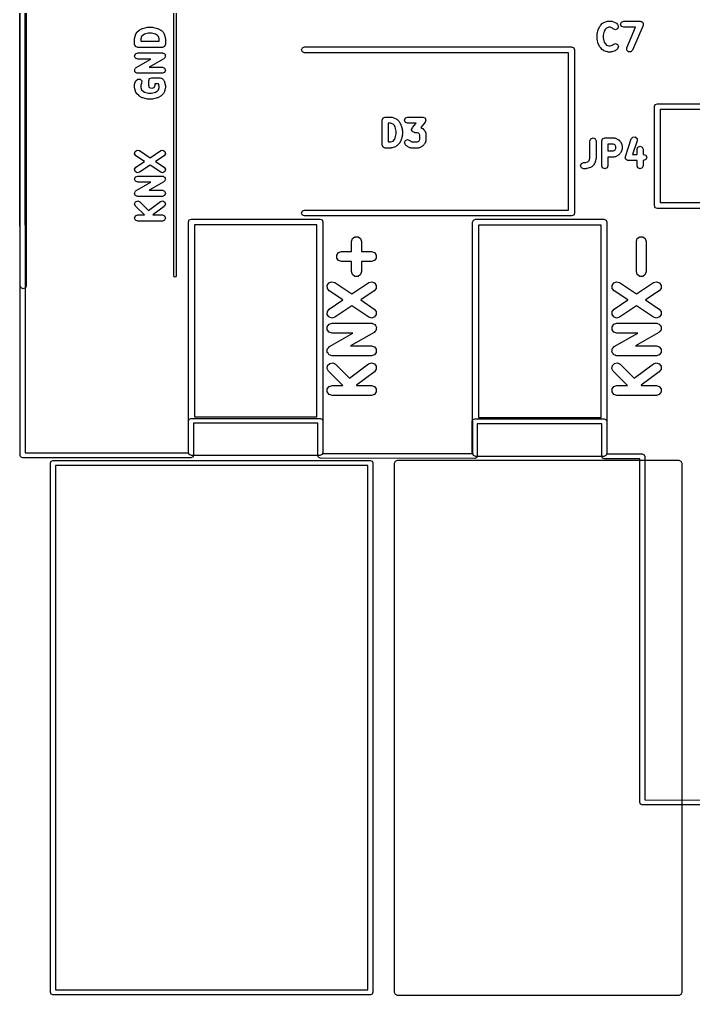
# Model space of a CAD drawing. Extents: x 111.8 to 135.3, y -132.5 to -98.3.
# Drawn here: x 111.79 to 125.42, y -132.54 to -112.81 of the extents above; entities that cross this region are included whole.
import ezdxf

# ---------------------------------------------------------------- set-up
doc = ezdxf.new("R2010")
doc.units = 0
doc.layers.add('BLACK', color=7, linetype='CONTINUOUS')

msp = doc.modelspace()

# ---------------------------------------------------------------- linework, layer by layer
at = {"layer": 'BLACK', "linetype": 'CONTINUOUS'}
for p, q in [((111.81, -118.19), (111.81, -98.41)), ((111.93, -98.41), (111.93, -118.19)), ((114.915, -117.99), (114.915, -99.14)), ((114.965, -99.14), (114.965, -117.99)), ((111.81, -121.62), (111.794, -99.494)), ((111.894, -99.544), (111.91, -121.57)), ((123.694, -112.845), (123.704, -112.841)), ((123.704, -112.841), (123.751, -112.841)), ((123.751, -112.841), (123.761, -112.845)), ((123.969, -112.859), (124.013, -112.841)), ((124.013, -112.841), (124.347, -112.841)), ((124.347, -112.841), (124.358, -112.846)), ((114.163, -113.074), (114.211, -113.027)), ((114.211, -113.027), (114.22, -113.023)), ((114.22, -113.023), (114.227, -113.015)), ((114.227, -113.015), (114.275, -112.991)), ((114.275, -112.991), (114.282, -112.991)), ((114.282, -112.991), (114.288, -112.987)), ((114.288, -112.987), (114.383, -112.963)), ((114.383, -112.963), (114.391, -112.964)), ((114.391, -112.964), (114.398, -112.961)), ((114.398, -112.961), (114.469, -112.961)), ((114.469, -112.961), (114.477, -112.964)), ((114.477, -112.964), (114.485, -112.963)), ((114.485, -112.963), (114.58, -112.987)), ((114.58, -112.987), (114.586, -112.991)), ((114.586, -112.991), (114.593, -112.991)), ((114.593, -112.991), (114.64, -113.015)), ((114.64, -113.015), (114.647, -113.023)), ((114.647, -113.023), (114.656, -113.027)), ((114.656, -113.027), (114.704, -113.074)), ((123.477, -113.103), (123.5, -113.008)), ((123.5, -113.008), (123.505, -113.002)), ((123.505, -112.995), (123.529, -112.947)), ((123.505, -113.002), (123.505, -112.995)), ((123.529, -112.947), (123.537, -112.94)), ((123.537, -112.94), (123.541, -112.931)), ((123.541, -112.931), (123.588, -112.883)), ((123.588, -112.883), (123.602, -112.878)), ((123.602, -112.878), (123.613, -112.868)), ((123.613, -112.868), (123.684, -112.844)), ((123.636, -113.012), (123.62, -113.045)), ((123.666, -112.982), (123.636, -113.012)), ((123.714, -112.966), (123.666, -112.982)), ((123.684, -112.844), (123.694, -112.845)), ((123.741, -112.966), (123.714, -112.966)), ((123.789, -112.982), (123.741, -112.966)), ((123.761, -112.845), (123.771, -112.844)), ((123.771, -112.844), (123.843, -112.868)), ((123.802, -112.996), (123.789, -112.982)), ((123.847, -113.014), (123.802, -112.996)), ((123.843, -112.868), (123.854, -112.878)), ((123.891, -112.996), (123.847, -113.014)), ((123.854, -112.878), (123.867, -112.883)), ((123.867, -112.883), (123.891, -112.907)), ((123.891, -112.907), (123.909, -112.951)), ((123.909, -112.951), (123.891, -112.996)), ((123.951, -112.904), (123.969, -112.859)), ((123.969, -112.948), (123.951, -112.904)), ((124.013, -112.966), (123.969, -112.948)), ((124.252, -112.966), (124.013, -112.966)), ((124.075, -113.379), (124.252, -112.966)), ((124.404, -112.928), (124.19, -113.428)), ((124.358, -112.846), (124.371, -112.846)), ((124.371, -112.846), (124.38, -112.855)), ((124.38, -112.855), (124.391, -112.859)), ((124.391, -112.859), (124.396, -112.871)), ((124.396, -112.871), (124.405, -112.88)), ((124.409, -112.904), (124.404, -112.916)), ((124.404, -112.916), (124.404, -112.928)), ((124.405, -112.88), (124.405, -112.893)), ((124.405, -112.893), (124.409, -112.904)), ((114.121, -113.19), (114.125, -113.18)), ((114.121, -113.309), (114.121, -113.19)), ((114.124, -113.17), (114.148, -113.099)), ((114.125, -113.18), (114.124, -113.17)), ((114.148, -113.099), (114.158, -113.088)), ((114.158, -113.088), (114.163, -113.074)), ((114.262, -113.152), (114.246, -113.2)), ((114.246, -113.2), (114.246, -113.247)), ((114.292, -113.122), (114.262, -113.152)), ((114.325, -113.106), (114.292, -113.122)), ((114.406, -113.086), (114.325, -113.106)), ((114.462, -113.086), (114.406, -113.086)), ((114.543, -113.106), (114.462, -113.086)), ((114.575, -113.122), (114.543, -113.106)), ((114.605, -113.152), (114.575, -113.122)), ((114.621, -113.2), (114.605, -113.152)), ((114.621, -113.247), (114.621, -113.2)), ((114.704, -113.074), (114.71, -113.088)), ((114.71, -113.088), (114.719, -113.099)), ((114.719, -113.099), (114.743, -113.17)), ((114.743, -113.17), (114.742, -113.18)), ((114.742, -113.18), (114.746, -113.19)), ((114.746, -113.19), (114.746, -113.309)), ((123.475, -113.118), (123.478, -113.111)), ((123.475, -113.189), (123.475, -113.118)), ((123.478, -113.197), (123.475, -113.189)), ((123.478, -113.111), (123.477, -113.103)), ((123.477, -113.205), (123.478, -113.197)), ((123.5, -113.3), (123.477, -113.205)), ((123.62, -113.045), (123.6, -113.126)), ((123.6, -113.126), (123.6, -113.182)), ((123.6, -113.182), (123.62, -113.263)), ((114.139, -113.353), (114.121, -113.309)), ((114.184, -113.372), (114.139, -113.353)), ((114.684, -113.372), (114.184, -113.372)), ((114.246, -113.247), (114.621, -113.247)), ((114.728, -113.353), (114.684, -113.372)), ((114.746, -113.309), (114.728, -113.353)), ((117.5, -113.42), (117.518, -113.378)), ((117.518, -113.462), (117.5, -113.42)), ((117.518, -113.378), (117.56, -113.36)), ((117.56, -113.36), (122.96, -113.36)), ((122.96, -113.36), (123.002, -113.378)), ((123.002, -113.378), (123.02, -113.42)), ((123.02, -113.42), (123.02, -116.72)), ((123.505, -113.306), (123.5, -113.3)), ((123.505, -113.313), (123.505, -113.306)), ((123.529, -113.36), (123.505, -113.313)), ((123.537, -113.367), (123.529, -113.36)), ((123.541, -113.376), (123.537, -113.367)), ((123.588, -113.424), (123.541, -113.376)), ((123.602, -113.43), (123.588, -113.424)), ((123.613, -113.439), (123.602, -113.43)), ((123.62, -113.263), (123.636, -113.295)), ((123.636, -113.295), (123.666, -113.325)), ((123.666, -113.325), (123.714, -113.341)), ((123.714, -113.341), (123.741, -113.341)), ((123.741, -113.341), (123.789, -113.325)), ((123.789, -113.325), (123.802, -113.312)), ((123.802, -113.312), (123.847, -113.294)), ((123.854, -113.43), (123.843, -113.439)), ((123.847, -113.294), (123.891, -113.312)), ((123.867, -113.424), (123.854, -113.43)), ((123.891, -113.4), (123.867, -113.424)), ((123.891, -113.312), (123.909, -113.356)), ((123.909, -113.356), (123.891, -113.4)), ((124.074, -113.427), (124.075, -113.379)), ((124.108, -113.461), (124.074, -113.427)), ((124.19, -113.428), (124.156, -113.462)), ((114.121, -113.547), (114.139, -113.503)), ((114.139, -113.591), (114.121, -113.547)), ((114.139, -113.503), (114.184, -113.485)), ((114.184, -113.61), (114.139, -113.591)), ((114.153, -113.779), (114.448, -113.61)), ((114.184, -113.485), (114.684, -113.485)), ((114.448, -113.61), (114.184, -113.61)), ((114.715, -113.601), (114.419, -113.77)), ((114.684, -113.485), (114.692, -113.488)), ((114.692, -113.488), (114.7, -113.487)), ((114.7, -113.487), (114.713, -113.497)), ((114.713, -113.497), (114.728, -113.503)), ((114.72, -113.595), (114.715, -113.601)), ((114.728, -113.591), (114.72, -113.595)), ((114.728, -113.503), (114.731, -113.511)), ((114.734, -113.576), (114.728, -113.591)), ((114.731, -113.511), (114.738, -113.516)), ((114.744, -113.564), (114.734, -113.576)), ((114.738, -113.516), (114.74, -113.532)), ((114.74, -113.532), (114.746, -113.547)), ((114.746, -113.547), (114.743, -113.555)), ((114.743, -113.555), (114.744, -113.564)), ((117.56, -113.48), (117.518, -113.462)), ((122.9, -113.48), (117.56, -113.48)), ((122.9, -116.66), (122.9, -113.48)), ((123.684, -113.463), (123.613, -113.439)), ((123.694, -113.462), (123.684, -113.463)), ((123.704, -113.466), (123.694, -113.462)), ((123.751, -113.466), (123.704, -113.466)), ((123.761, -113.462), (123.751, -113.466)), ((123.771, -113.463), (123.761, -113.462)), ((123.843, -113.439), (123.771, -113.463)), ((124.156, -113.462), (124.108, -113.461)), ((114.121, -113.833), (114.124, -113.825)), ((114.123, -113.816), (114.133, -113.804)), ((114.124, -113.825), (114.123, -113.816)), ((114.133, -113.804), (114.139, -113.789)), ((114.139, -113.789), (114.147, -113.785)), ((114.147, -113.785), (114.153, -113.779)), ((114.419, -113.77), (114.684, -113.77)), ((114.684, -113.77), (114.728, -113.789)), ((114.728, -113.789), (114.746, -113.833)), ((114.127, -113.848), (114.121, -113.833)), ((114.129, -113.864), (114.127, -113.848)), ((114.136, -113.869), (114.129, -113.864)), ((114.139, -113.877), (114.136, -113.869)), ((114.154, -113.883), (114.139, -113.877)), ((114.152, -114.043), (114.188, -114.012)), ((114.167, -113.893), (114.154, -113.883)), ((114.176, -113.892), (114.167, -113.893)), ((114.184, -113.895), (114.176, -113.892)), ((114.684, -113.895), (114.184, -113.895)), ((114.188, -114.012), (114.235, -114.015)), ((114.235, -114.015), (114.267, -114.051)), ((114.407, -114.047), (114.425, -114.003)), ((114.425, -114.003), (114.469, -113.985)), ((114.469, -113.985), (114.636, -113.985)), ((114.636, -113.985), (114.68, -114.003)), ((114.68, -114.003), (114.704, -114.027)), ((114.728, -113.877), (114.684, -113.895)), ((114.746, -113.833), (114.728, -113.877)), ((114.121, -114.119), (114.127, -114.105)), ((114.121, -114.19), (114.121, -114.119)), ((114.125, -114.2), (114.121, -114.19)), ((114.124, -114.21), (114.125, -114.2)), ((114.148, -114.281), (114.124, -114.21)), ((114.127, -114.105), (114.128, -114.091)), ((114.128, -114.091), (114.152, -114.043)), ((114.263, -114.099), (114.246, -114.133)), ((114.246, -114.133), (114.246, -114.18)), ((114.246, -114.18), (114.262, -114.228)), ((114.267, -114.051), (114.263, -114.099)), ((114.407, -114.142), (114.407, -114.047)), ((114.425, -114.187), (114.407, -114.142)), ((114.469, -114.205), (114.425, -114.187)), ((114.514, -114.187), (114.469, -114.205)), ((114.532, -114.142), (114.514, -114.187)), ((114.607, -114.11), (114.532, -114.11)), ((114.532, -114.11), (114.532, -114.142)), ((114.605, -114.228), (114.621, -114.18)), ((114.621, -114.153), (114.607, -114.11)), ((114.621, -114.18), (114.621, -114.153)), ((114.704, -114.027), (114.71, -114.04)), ((114.71, -114.04), (114.719, -114.051)), ((114.719, -114.051), (114.743, -114.123)), ((114.743, -114.21), (114.719, -114.281)), ((114.743, -114.123), (114.742, -114.133)), ((114.742, -114.133), (114.746, -114.142)), ((114.746, -114.19), (114.742, -114.2)), ((114.742, -114.2), (114.743, -114.21)), ((114.746, -114.142), (114.746, -114.19)), ((114.158, -114.292), (114.148, -114.281)), ((114.163, -114.306), (114.158, -114.292)), ((114.211, -114.353), (114.163, -114.306)), ((114.22, -114.357), (114.211, -114.353)), ((114.227, -114.365), (114.22, -114.357)), ((114.275, -114.389), (114.227, -114.365)), ((114.262, -114.228), (114.292, -114.258)), ((114.282, -114.389), (114.275, -114.389)), ((114.288, -114.393), (114.282, -114.389)), ((114.383, -114.417), (114.288, -114.393)), ((114.292, -114.258), (114.325, -114.274)), ((114.325, -114.274), (114.406, -114.294)), ((114.391, -114.416), (114.383, -114.417)), ((114.398, -114.419), (114.391, -114.416)), ((114.469, -114.419), (114.398, -114.419)), ((114.406, -114.294), (114.462, -114.294)), ((114.462, -114.294), (114.543, -114.274)), ((114.477, -114.416), (114.469, -114.419)), ((114.485, -114.417), (114.477, -114.416)), ((114.58, -114.393), (114.485, -114.417)), ((114.543, -114.274), (114.575, -114.258)), ((114.575, -114.258), (114.605, -114.228)), ((114.586, -114.389), (114.58, -114.393)), ((114.593, -114.389), (114.586, -114.389)), ((114.64, -114.365), (114.593, -114.389)), ((114.647, -114.357), (114.64, -114.365)), ((114.656, -114.353), (114.647, -114.357)), ((114.704, -114.306), (114.656, -114.353)), ((114.71, -114.292), (114.704, -114.306)), ((114.719, -114.281), (114.71, -114.292)), ((124.634, -114.57), (124.652, -114.528)), ((124.634, -116.57), (124.634, -114.57)), ((124.652, -114.528), (124.694, -114.51)), ((124.694, -114.51), (127.494, -114.51)), ((119.128, -114.844), (119.147, -114.799)), ((119.147, -114.799), (119.191, -114.781)), ((119.191, -114.781), (119.31, -114.781)), ((119.31, -114.781), (119.32, -114.785)), ((119.32, -114.785), (119.33, -114.784)), ((119.33, -114.784), (119.401, -114.808)), ((119.401, -114.808), (119.412, -114.818)), ((119.581, -114.844), (119.599, -114.799)), ((119.599, -114.799), (119.643, -114.781)), ((119.643, -114.781), (119.953, -114.781)), ((119.953, -114.781), (119.973, -114.79)), ((119.973, -114.79), (119.994, -114.797)), ((119.994, -114.797), (119.995, -114.799)), ((119.995, -114.799), (119.997, -114.799)), ((119.997, -114.799), (120.005, -114.82)), ((124.754, -114.63), (124.754, -116.51)), ((127.434, -114.63), (124.754, -114.63)), ((119.128, -115.344), (119.128, -114.844)), ((119.3, -114.906), (119.253, -114.906)), ((119.253, -114.906), (119.253, -115.281)), ((119.348, -114.922), (119.3, -114.906)), ((119.378, -114.952), (119.348, -114.922)), ((119.394, -114.985), (119.378, -114.952)), ((119.414, -115.066), (119.394, -114.985)), ((119.412, -114.818), (119.426, -114.823)), ((119.426, -114.823), (119.473, -114.871)), ((119.473, -114.871), (119.477, -114.88)), ((119.477, -114.88), (119.485, -114.887)), ((119.485, -114.887), (119.509, -114.935)), ((119.509, -114.935), (119.509, -114.942)), ((119.509, -114.942), (119.513, -114.948)), ((119.513, -114.948), (119.537, -115.043)), ((119.599, -114.888), (119.581, -114.844)), ((119.643, -114.906), (119.599, -114.888)), ((119.815, -114.906), (119.643, -114.906)), ((119.732, -115.014), (119.739, -114.993)), ((119.739, -114.993), (119.815, -114.906)), ((120, -114.885), (119.908, -114.99)), ((119.908, -114.99), (119.933, -115.002)), ((119.933, -115.002), (119.94, -115.01)), ((119.94, -115.01), (119.949, -115.014)), ((120.007, -114.864), (120, -114.885)), ((120.005, -114.82), (120.015, -114.84)), ((120.015, -114.844), (120.007, -114.864)), ((120.015, -114.84), (120.015, -114.842)), ((120.015, -114.842), (120.015, -114.844)), ((119.378, -115.235), (119.394, -115.203)), ((119.394, -115.203), (119.414, -115.122)), ((119.414, -115.122), (119.414, -115.066)), ((119.537, -115.145), (119.513, -115.24)), ((119.537, -115.043), (119.536, -115.051)), ((119.536, -115.051), (119.539, -115.058)), ((119.539, -115.129), (119.536, -115.137)), ((119.536, -115.137), (119.537, -115.145)), ((119.539, -115.058), (119.539, -115.129)), ((119.724, -115.034), (119.732, -115.014)), ((119.725, -115.036), (119.724, -115.034)), ((119.724, -115.038), (119.725, -115.036)), ((119.734, -115.058), (119.724, -115.038)), ((119.742, -115.078), (119.734, -115.058)), ((119.744, -115.079), (119.742, -115.078)), ((119.745, -115.081), (119.744, -115.079)), ((119.766, -115.088), (119.745, -115.081)), ((119.786, -115.097), (119.766, -115.088)), ((119.843, -115.097), (119.786, -115.097)), ((119.868, -115.109), (119.843, -115.097)), ((119.878, -115.119), (119.868, -115.109)), ((119.89, -115.144), (119.878, -115.119)), ((119.89, -115.234), (119.89, -115.144)), ((119.949, -115.014), (119.973, -115.038)), ((119.973, -115.038), (119.977, -115.047)), ((119.977, -115.047), (119.985, -115.054)), ((119.985, -115.054), (120.009, -115.101)), ((120.009, -115.101), (120.01, -115.116)), ((120.01, -115.116), (120.015, -115.129)), ((120.015, -115.129), (120.015, -115.248)), ((123.349, -115.219), (123.393, -115.201)), ((123.393, -115.201), (123.438, -115.219)), ((123.587, -115.219), (123.631, -115.201)), ((123.631, -115.201), (123.822, -115.201)), ((123.822, -115.201), (123.835, -115.207)), ((123.835, -115.207), (123.85, -115.208)), ((123.85, -115.208), (123.897, -115.232)), ((124.167, -115.22), (124.199, -115.184)), ((124.199, -115.184), (124.246, -115.181)), ((124.246, -115.181), (124.283, -115.212)), ((119.147, -115.388), (119.128, -115.344)), ((119.191, -115.406), (119.147, -115.388)), ((119.253, -115.281), (119.3, -115.281)), ((119.3, -115.281), (119.348, -115.265)), ((119.32, -115.402), (119.31, -115.406)), ((119.33, -115.403), (119.32, -115.402)), ((119.401, -115.379), (119.33, -115.403)), ((119.348, -115.265), (119.378, -115.235)), ((119.412, -115.37), (119.401, -115.379)), ((119.426, -115.364), (119.412, -115.37)), ((119.473, -115.316), (119.426, -115.364)), ((119.477, -115.307), (119.473, -115.316)), ((119.485, -115.3), (119.477, -115.307)), ((119.509, -115.253), (119.485, -115.3)), ((119.513, -115.24), (119.509, -115.246)), ((119.509, -115.246), (119.509, -115.253)), ((119.581, -115.296), (119.599, -115.252)), ((119.599, -115.34), (119.581, -115.296)), ((119.599, -115.252), (119.643, -115.234)), ((119.623, -115.364), (119.599, -115.34)), ((119.632, -115.368), (119.623, -115.364)), ((119.639, -115.376), (119.632, -115.368)), ((119.687, -115.4), (119.639, -115.376)), ((119.643, -115.234), (119.688, -115.252)), ((119.701, -115.401), (119.687, -115.4)), ((119.688, -115.252), (119.704, -115.269)), ((119.715, -115.406), (119.701, -115.401)), ((119.704, -115.269), (119.73, -115.281)), ((119.73, -115.281), (119.843, -115.281)), ((119.843, -115.281), (119.868, -115.269)), ((119.871, -115.401), (119.858, -115.406)), ((119.868, -115.269), (119.878, -115.259)), ((119.886, -115.4), (119.871, -115.401)), ((119.878, -115.259), (119.89, -115.234)), ((119.933, -115.376), (119.886, -115.4)), ((119.94, -115.368), (119.933, -115.376)), ((119.949, -115.364), (119.94, -115.368)), ((119.973, -115.34), (119.949, -115.364)), ((119.977, -115.331), (119.973, -115.34)), ((119.985, -115.324), (119.977, -115.331)), ((120.009, -115.276), (119.985, -115.324)), ((120.01, -115.262), (120.009, -115.276)), ((120.015, -115.248), (120.01, -115.262)), ((123.331, -115.264), (123.349, -115.219)), ((123.331, -115.611), (123.331, -115.264)), ((123.438, -115.219), (123.456, -115.264)), ((123.456, -115.264), (123.456, -115.621)), ((123.569, -115.264), (123.587, -115.219)), ((123.569, -115.764), (123.569, -115.264)), ((123.807, -115.326), (123.694, -115.326)), ((123.694, -115.326), (123.694, -115.463)), ((123.833, -115.339), (123.807, -115.326)), ((123.842, -115.348), (123.833, -115.339)), ((123.855, -115.374), (123.842, -115.348)), ((123.855, -115.416), (123.855, -115.374)), ((123.897, -115.232), (123.904, -115.239)), ((123.904, -115.239), (123.914, -115.243)), ((123.914, -115.243), (123.938, -115.267)), ((123.938, -115.267), (123.941, -115.277)), ((123.941, -115.277), (123.949, -115.283)), ((123.949, -115.283), (123.973, -115.331)), ((123.973, -115.331), (123.974, -115.345)), ((123.974, -115.345), (123.98, -115.359)), ((123.98, -115.359), (123.98, -115.43)), ((124.048, -115.577), (124.167, -115.22)), ((124.286, -115.26), (124.194, -115.535)), ((124.283, -115.212), (124.286, -115.26)), ((124.283, -115.43), (124.302, -115.386)), ((124.302, -115.386), (124.346, -115.368)), ((124.346, -115.368), (124.39, -115.386)), ((124.39, -115.386), (124.408, -115.43)), ((114.122, -115.524), (114.132, -115.477)), ((114.149, -115.563), (114.122, -115.524)), ((114.132, -115.477), (114.171, -115.45)), ((114.321, -115.678), (114.149, -115.563)), ((114.171, -115.45), (114.218, -115.459)), ((114.218, -115.459), (114.434, -115.603)), ((114.434, -115.603), (114.649, -115.459)), ((114.718, -115.563), (114.546, -115.678)), ((114.649, -115.459), (114.696, -115.45)), ((114.696, -115.45), (114.736, -115.477)), ((114.745, -115.524), (114.718, -115.563)), ((114.736, -115.477), (114.745, -115.524)), ((119.31, -115.406), (119.191, -115.406)), ((119.858, -115.406), (119.715, -115.406)), ((123.694, -115.463), (123.807, -115.463)), ((123.822, -115.588), (123.694, -115.588)), ((123.694, -115.588), (123.694, -115.764)), ((123.807, -115.463), (123.833, -115.45)), ((123.835, -115.583), (123.822, -115.588)), ((123.833, -115.45), (123.842, -115.441)), ((123.85, -115.581), (123.835, -115.583)), ((123.842, -115.441), (123.855, -115.416)), ((123.897, -115.558), (123.85, -115.581)), ((123.904, -115.55), (123.897, -115.558)), ((123.914, -115.546), (123.904, -115.55)), ((123.938, -115.522), (123.914, -115.546)), ((123.941, -115.513), (123.938, -115.522)), ((123.949, -115.506), (123.941, -115.513)), ((123.973, -115.458), (123.949, -115.506)), ((123.974, -115.444), (123.973, -115.458)), ((123.98, -115.43), (123.974, -115.444)), ((124.045, -115.597), (124.049, -115.588)), ((124.051, -115.61), (124.045, -115.597)), ((124.049, -115.588), (124.048, -115.577)), ((124.194, -115.535), (124.283, -115.535)), ((124.283, -115.535), (124.283, -115.43)), ((124.408, -115.43), (124.408, -115.535)), ((124.408, -115.535), (124.417, -115.535)), ((124.417, -115.535), (124.461, -115.553)), ((124.461, -115.553), (124.48, -115.597)), ((124.48, -115.597), (124.461, -115.641)), ((114.122, -115.833), (114.149, -115.793)), ((114.149, -115.793), (114.321, -115.678)), ((114.434, -115.753), (114.218, -115.897)), ((114.649, -115.897), (114.434, -115.753)), ((114.546, -115.678), (114.718, -115.793)), ((114.718, -115.793), (114.745, -115.833)), ((123.14, -115.764), (123.159, -115.719)), ((123.159, -115.808), (123.14, -115.764)), ((123.159, -115.719), (123.203, -115.701)), ((123.203, -115.701), (123.24, -115.701)), ((123.24, -115.701), (123.288, -115.685)), ((123.342, -115.799), (123.27, -115.823)), ((123.288, -115.685), (123.315, -115.658)), ((123.315, -115.658), (123.331, -115.611)), ((123.353, -115.79), (123.342, -115.799)), ((123.366, -115.784), (123.353, -115.79)), ((123.414, -115.736), (123.366, -115.784)), ((123.419, -115.723), (123.414, -115.736)), ((123.429, -115.712), (123.419, -115.723)), ((123.453, -115.641), (123.429, -115.712)), ((123.456, -115.621), (123.452, -115.63)), ((123.452, -115.63), (123.453, -115.641)), ((123.587, -115.808), (123.569, -115.764)), ((123.694, -115.764), (123.676, -115.808)), ((124.052, -115.625), (124.051, -115.61)), ((124.059, -115.632), (124.052, -115.625)), ((124.063, -115.641), (124.059, -115.632)), ((124.077, -115.647), (124.063, -115.641)), ((124.088, -115.656), (124.077, -115.647)), ((124.098, -115.656), (124.088, -115.656)), ((124.108, -115.66), (124.098, -115.656)), ((124.283, -115.66), (124.108, -115.66)), ((124.283, -115.764), (124.283, -115.66)), ((124.302, -115.808), (124.283, -115.764)), ((124.408, -115.764), (124.39, -115.808)), ((124.417, -115.66), (124.408, -115.66)), ((124.408, -115.66), (124.408, -115.764)), ((124.461, -115.641), (124.417, -115.66)), ((114.121, -116.035), (114.139, -115.991)), ((114.132, -115.879), (114.122, -115.833)), ((114.171, -115.906), (114.132, -115.879)), ((114.139, -115.991), (114.184, -115.973)), ((114.218, -115.897), (114.171, -115.906)), ((114.184, -115.973), (114.684, -115.973)), ((114.696, -115.906), (114.649, -115.897)), ((114.684, -115.973), (114.692, -115.976)), ((114.692, -115.976), (114.7, -115.975)), ((114.736, -115.879), (114.696, -115.906)), ((114.7, -115.975), (114.713, -115.985)), ((114.713, -115.985), (114.728, -115.991)), ((114.728, -115.991), (114.731, -115.999)), ((114.745, -115.833), (114.736, -115.879)), ((123.203, -115.826), (123.159, -115.808)), ((123.25, -115.826), (123.203, -115.826)), ((123.26, -115.822), (123.25, -115.826)), ((123.27, -115.823), (123.26, -115.822)), ((123.631, -115.826), (123.587, -115.808)), ((123.676, -115.808), (123.631, -115.826)), ((124.346, -115.826), (124.302, -115.808)), ((124.39, -115.808), (124.346, -115.826)), ((114.139, -116.079), (114.121, -116.035)), ((114.184, -116.098), (114.139, -116.079)), ((114.153, -116.267), (114.448, -116.098)), ((114.448, -116.098), (114.184, -116.098)), ((114.715, -116.09), (114.419, -116.258)), ((114.72, -116.083), (114.715, -116.09)), ((114.728, -116.079), (114.72, -116.083)), ((114.734, -116.064), (114.728, -116.079)), ((114.731, -115.999), (114.738, -116.004)), ((114.744, -116.052), (114.734, -116.064)), ((114.738, -116.004), (114.74, -116.02)), ((114.74, -116.02), (114.746, -116.035)), ((114.746, -116.035), (114.743, -116.043)), ((114.743, -116.043), (114.744, -116.052)), ((114.121, -116.321), (114.124, -116.313)), ((114.127, -116.336), (114.121, -116.321)), ((114.123, -116.305), (114.133, -116.292)), ((114.124, -116.313), (114.123, -116.305)), ((114.129, -116.352), (114.127, -116.336)), ((114.136, -116.357), (114.129, -116.352)), ((114.133, -116.292), (114.139, -116.277)), ((114.139, -116.365), (114.136, -116.357)), ((114.139, -116.277), (114.147, -116.273)), ((114.154, -116.371), (114.139, -116.365)), ((114.147, -116.273), (114.153, -116.267)), ((114.167, -116.381), (114.154, -116.371)), ((114.176, -116.38), (114.167, -116.381)), ((114.184, -116.383), (114.176, -116.38)), ((114.684, -116.383), (114.184, -116.383)), ((114.419, -116.258), (114.684, -116.258)), ((114.684, -116.258), (114.728, -116.277)), ((114.728, -116.365), (114.684, -116.383)), ((114.728, -116.277), (114.746, -116.321)), ((114.746, -116.321), (114.728, -116.365)), ((114.121, -116.535), (114.139, -116.491)), ((114.139, -116.579), (114.121, -116.535)), ((114.139, -116.491), (114.184, -116.473)), ((114.319, -116.758), (114.139, -116.579)), ((114.184, -116.473), (114.228, -116.491)), ((114.228, -116.491), (114.404, -116.667)), ((114.404, -116.667), (114.646, -116.485)), ((114.721, -116.585), (114.493, -116.756)), ((114.646, -116.485), (114.693, -116.473)), ((114.693, -116.473), (114.734, -116.498)), ((114.746, -116.544), (114.721, -116.585)), ((114.734, -116.498), (114.746, -116.544)), ((124.652, -116.612), (124.634, -116.57)), ((124.754, -116.51), (127.434, -116.51)), ((114.121, -116.821), (114.139, -116.777)), ((114.139, -116.777), (114.184, -116.758)), ((114.184, -116.758), (114.319, -116.758)), ((114.493, -116.756), (114.495, -116.758)), ((114.495, -116.758), (114.684, -116.758)), ((114.684, -116.758), (114.728, -116.777)), ((114.728, -116.777), (114.746, -116.821)), ((117.5, -116.72), (117.518, -116.678)), ((117.518, -116.762), (117.5, -116.72)), ((117.518, -116.678), (117.56, -116.66)), ((117.56, -116.78), (117.518, -116.762)), ((117.56, -116.66), (122.9, -116.66)), ((122.96, -116.78), (117.56, -116.78)), ((123.002, -116.762), (122.96, -116.78)), ((123.02, -116.72), (123.002, -116.762)), ((124.694, -116.63), (124.652, -116.612)), ((127.494, -116.63), (124.694, -116.63)), ((114.139, -116.865), (114.121, -116.821)), ((114.184, -116.883), (114.139, -116.865)), ((114.469, -116.883), (114.184, -116.883)), ((114.684, -116.883), (114.469, -116.883)), ((114.728, -116.865), (114.684, -116.883)), ((114.746, -116.821), (114.728, -116.865)), ((115.21, -116.901), (115.228, -116.859)), ((115.21, -120.901), (115.21, -116.901)), ((115.228, -116.859), (115.27, -116.841)), ((115.27, -116.841), (117.87, -116.841)), ((115.33, -116.961), (115.33, -120.841)), ((117.81, -116.961), (115.33, -116.961)), ((117.81, -120.841), (117.81, -116.961)), ((117.87, -116.841), (117.912, -116.859)), ((117.912, -116.859), (117.93, -116.901)), ((117.93, -116.901), (117.93, -120.901)), ((120.955, -116.906), (120.973, -116.864)), ((120.955, -120.916), (120.955, -116.906)), ((120.973, -116.864), (121.015, -116.846)), ((121.015, -116.846), (123.615, -116.846)), ((121.075, -116.966), (121.075, -120.856)), ((123.555, -116.966), (121.075, -116.966)), ((123.555, -120.856), (123.555, -116.966)), ((123.615, -116.846), (123.657, -116.864)), ((123.657, -116.864), (123.675, -116.906)), ((123.675, -116.906), (123.675, -120.916)), ((118.509, -117.295), (118.528, -117.236)), ((118.509, -117.5), (118.509, -117.295)), ((118.528, -117.236), (118.578, -117.2)), ((118.578, -117.2), (118.64, -117.2)), ((118.64, -117.2), (118.69, -117.236)), ((118.69, -117.236), (118.709, -117.295)), ((118.709, -117.295), (118.709, -117.5)), ((124.269, -117.295), (124.288, -117.236)), ((124.269, -117.905), (124.269, -117.295)), ((124.288, -117.236), (124.338, -117.2)), ((124.338, -117.2), (124.4, -117.2)), ((124.4, -117.2), (124.45, -117.236)), ((124.45, -117.236), (124.469, -117.295)), ((124.469, -117.295), (124.469, -117.905)), ((118.209, -117.569), (118.246, -117.519)), ((118.209, -117.631), (118.209, -117.569)), ((118.246, -117.519), (118.304, -117.5)), ((118.304, -117.5), (118.509, -117.5)), ((118.709, -117.5), (118.914, -117.5)), ((118.914, -117.5), (118.973, -117.519)), ((118.973, -117.519), (119.009, -117.569)), ((119.009, -117.569), (119.009, -117.631)), ((118.246, -117.681), (118.209, -117.631)), ((118.304, -117.7), (118.246, -117.681)), ((118.509, -117.7), (118.304, -117.7)), ((118.509, -117.905), (118.509, -117.7)), ((118.914, -117.7), (118.709, -117.7)), ((118.709, -117.7), (118.709, -117.905)), ((118.973, -117.681), (118.914, -117.7)), ((119.009, -117.631), (118.973, -117.681)), ((118.528, -117.964), (118.509, -117.905)), ((118.578, -118), (118.528, -117.964)), ((118.69, -117.964), (118.64, -118)), ((118.709, -117.905), (118.69, -117.964)), ((124.288, -117.964), (124.269, -117.905)), ((124.338, -118), (124.288, -117.964)), ((124.45, -117.964), (124.4, -118)), ((124.469, -117.905), (124.45, -117.964)), ((114.922, -118.008), (114.915, -117.99)), ((114.94, -118.015), (114.922, -118.008)), ((114.958, -118.008), (114.94, -118.015)), ((114.965, -117.99), (114.958, -118.008)), ((118.018, -118.182), (118.052, -118.131)), ((118.052, -118.131), (118.11, -118.11)), ((118.11, -118.11), (118.169, -118.126)), ((118.169, -118.126), (118.514, -118.356)), ((118.514, -118.356), (118.858, -118.126)), ((118.64, -118), (118.578, -118)), ((118.858, -118.126), (118.918, -118.11)), ((118.918, -118.11), (118.976, -118.131)), ((118.976, -118.131), (119.01, -118.182)), ((123.778, -118.182), (123.812, -118.131)), ((123.812, -118.131), (123.87, -118.11)), ((123.87, -118.11), (123.929, -118.126)), ((123.929, -118.126), (124.274, -118.356)), ((124.274, -118.356), (124.618, -118.126)), ((124.4, -118), (124.338, -118)), ((124.618, -118.126), (124.678, -118.11)), ((124.678, -118.11), (124.736, -118.131)), ((124.736, -118.131), (124.77, -118.182)), ((111.828, -118.232), (111.81, -118.19)), ((111.87, -118.25), (111.828, -118.232)), ((111.912, -118.232), (111.87, -118.25)), ((111.93, -118.19), (111.912, -118.232)), ((118.02, -118.244), (118.018, -118.182)), ((118.058, -118.293), (118.02, -118.244)), ((118.334, -118.476), (118.058, -118.293)), ((118.969, -118.293), (118.694, -118.476)), ((119.008, -118.244), (118.969, -118.293)), ((119.01, -118.182), (119.008, -118.244)), ((123.78, -118.244), (123.778, -118.182)), ((123.818, -118.293), (123.78, -118.244)), ((124.094, -118.476), (123.818, -118.293)), ((124.729, -118.293), (124.454, -118.476)), ((124.768, -118.244), (124.729, -118.293)), ((124.77, -118.182), (124.768, -118.244)), ((118.058, -118.66), (118.334, -118.476)), ((118.694, -118.476), (118.969, -118.66)), ((123.818, -118.66), (124.094, -118.476)), ((124.454, -118.476), (124.729, -118.66)), ((118.018, -118.77), (118.02, -118.708)), ((118.02, -118.708), (118.058, -118.66)), ((118.514, -118.596), (118.169, -118.826)), ((118.858, -118.826), (118.514, -118.596)), ((118.969, -118.66), (119.008, -118.708)), ((119.008, -118.708), (119.01, -118.77)), ((123.778, -118.77), (123.78, -118.708)), ((123.78, -118.708), (123.818, -118.66)), ((124.274, -118.596), (123.929, -118.826)), ((124.618, -118.826), (124.274, -118.596)), ((124.729, -118.66), (124.768, -118.708)), ((124.768, -118.708), (124.77, -118.77)), ((118.052, -118.821), (118.018, -118.77)), ((118.11, -118.843), (118.052, -118.821)), ((118.055, -118.967), (118.114, -118.948)), ((118.169, -118.826), (118.11, -118.843)), ((118.114, -118.948), (118.914, -118.948)), ((118.918, -118.843), (118.858, -118.826)), ((118.914, -118.948), (118.919, -118.949)), ((118.976, -118.821), (118.918, -118.843)), ((118.919, -118.949), (118.925, -118.948)), ((118.925, -118.948), (118.948, -118.959)), ((119.01, -118.77), (118.976, -118.821)), ((123.812, -118.821), (123.778, -118.77)), ((123.87, -118.843), (123.812, -118.821)), ((123.815, -118.967), (123.874, -118.948)), ((123.929, -118.826), (123.87, -118.843)), ((123.874, -118.948), (124.674, -118.948)), ((124.678, -118.843), (124.618, -118.826)), ((124.674, -118.948), (124.679, -118.949)), ((124.736, -118.821), (124.678, -118.843)), ((124.679, -118.949), (124.685, -118.948)), ((124.685, -118.948), (124.708, -118.959)), ((124.77, -118.77), (124.736, -118.821)), ((118.019, -119.017), (118.055, -118.967)), ((118.019, -119.079), (118.019, -119.017)), ((118.055, -119.129), (118.019, -119.079)), ((118.114, -119.148), (118.055, -119.129)), ((118.064, -119.418), (118.537, -119.148)), ((118.537, -119.148), (118.114, -119.148)), ((118.964, -119.134), (118.49, -119.405)), ((118.948, -118.959), (118.973, -118.967)), ((118.967, -119.13), (118.964, -119.134)), ((118.973, -119.129), (118.967, -119.13)), ((118.973, -118.967), (118.976, -118.971)), ((118.988, -119.108), (118.973, -119.129)), ((118.976, -118.971), (118.981, -118.974)), ((118.981, -118.974), (118.994, -118.996)), ((119.005, -119.089), (118.988, -119.108)), ((118.994, -118.996), (119.009, -119.017)), ((119.006, -119.083), (119.005, -119.089)), ((119.009, -119.079), (119.006, -119.083)), ((119.009, -119.017), (119.009, -119.022)), ((119.009, -119.022), (119.012, -119.027)), ((119.012, -119.027), (119.009, -119.053)), ((119.009, -119.053), (119.009, -119.079)), ((123.779, -119.017), (123.815, -118.967)), ((123.779, -119.079), (123.779, -119.017)), ((123.815, -119.129), (123.779, -119.079)), ((123.874, -119.148), (123.815, -119.129)), ((123.824, -119.418), (124.297, -119.148)), ((124.297, -119.148), (123.874, -119.148)), ((124.724, -119.134), (124.25, -119.405)), ((124.708, -118.959), (124.733, -118.967)), ((124.727, -119.13), (124.724, -119.134)), ((124.733, -119.129), (124.727, -119.13)), ((124.733, -118.967), (124.736, -118.971)), ((124.748, -119.108), (124.733, -119.129)), ((124.736, -118.971), (124.741, -118.974)), ((124.741, -118.974), (124.754, -118.996)), ((124.765, -119.089), (124.748, -119.108)), ((124.754, -118.996), (124.769, -119.017)), ((124.766, -119.083), (124.765, -119.089)), ((124.769, -119.079), (124.766, -119.083)), ((124.769, -119.017), (124.769, -119.022)), ((124.769, -119.022), (124.772, -119.027)), ((124.772, -119.027), (124.769, -119.053)), ((124.769, -119.053), (124.769, -119.079)), ((118.016, -119.525), (118.019, -119.5)), ((118.019, -119.53), (118.016, -119.525)), ((118.019, -119.474), (118.022, -119.469)), ((118.019, -119.5), (118.019, -119.474)), ((118.019, -119.536), (118.019, -119.53)), ((118.034, -119.556), (118.019, -119.536)), ((118.022, -119.469), (118.023, -119.464)), ((118.023, -119.464), (118.04, -119.445)), ((118.04, -119.445), (118.055, -119.424)), ((118.055, -119.424), (118.06, -119.422)), ((118.06, -119.422), (118.064, -119.418)), ((118.49, -119.405), (118.914, -119.405)), ((118.914, -119.405), (118.973, -119.424)), ((118.973, -119.424), (119.009, -119.474)), ((119.009, -119.536), (118.973, -119.586)), ((119.009, -119.474), (119.009, -119.536)), ((123.776, -119.525), (123.779, -119.5)), ((123.779, -119.53), (123.776, -119.525)), ((123.779, -119.474), (123.782, -119.469)), ((123.779, -119.5), (123.779, -119.474)), ((123.779, -119.536), (123.779, -119.53)), ((123.794, -119.556), (123.779, -119.536)), ((123.782, -119.469), (123.783, -119.464)), ((123.783, -119.464), (123.8, -119.445)), ((123.8, -119.445), (123.815, -119.424)), ((123.815, -119.424), (123.82, -119.422)), ((123.82, -119.422), (123.824, -119.418)), ((124.25, -119.405), (124.674, -119.405)), ((124.674, -119.405), (124.733, -119.424)), ((124.733, -119.424), (124.769, -119.474)), ((124.769, -119.536), (124.733, -119.586)), ((124.769, -119.474), (124.769, -119.536)), ((118.047, -119.579), (118.034, -119.556)), ((118.052, -119.581), (118.047, -119.579)), ((118.055, -119.586), (118.052, -119.581)), ((118.08, -119.594), (118.055, -119.586)), ((118.103, -119.604), (118.08, -119.594)), ((118.109, -119.603), (118.103, -119.604)), ((118.114, -119.605), (118.109, -119.603)), ((118.914, -119.605), (118.114, -119.605)), ((118.973, -119.586), (118.914, -119.605)), ((123.807, -119.579), (123.794, -119.556)), ((123.812, -119.581), (123.807, -119.579)), ((123.815, -119.586), (123.812, -119.581)), ((123.84, -119.594), (123.815, -119.586)), ((123.863, -119.604), (123.84, -119.594)), ((123.869, -119.603), (123.863, -119.604)), ((123.874, -119.605), (123.869, -119.603)), ((124.674, -119.605), (123.874, -119.605)), ((124.733, -119.586), (124.674, -119.605)), ((118.015, -119.863), (118.025, -119.802)), ((118.043, -119.918), (118.015, -119.863)), ((118.025, -119.802), (118.069, -119.759)), ((118.33, -120.205), (118.043, -119.918)), ((118.069, -119.759), (118.13, -119.749)), ((118.13, -119.749), (118.185, -119.777)), ((118.185, -119.777), (118.466, -120.058)), ((118.466, -120.058), (118.854, -119.768)), ((118.974, -119.928), (118.609, -120.201)), ((118.854, -119.768), (118.912, -119.748)), ((118.912, -119.748), (118.971, -119.766)), ((118.971, -119.766), (119.009, -119.815)), ((119.009, -119.877), (118.974, -119.928)), ((119.009, -119.815), (119.009, -119.877)), ((123.775, -119.863), (123.785, -119.802)), ((123.803, -119.918), (123.775, -119.863)), ((123.785, -119.802), (123.829, -119.759)), ((124.09, -120.205), (123.803, -119.918)), ((123.829, -119.759), (123.89, -119.749)), ((123.89, -119.749), (123.945, -119.777)), ((123.945, -119.777), (124.226, -120.058)), ((124.226, -120.058), (124.614, -119.768)), ((124.734, -119.928), (124.369, -120.201)), ((124.614, -119.768), (124.672, -119.748)), ((124.672, -119.748), (124.731, -119.766)), ((124.731, -119.766), (124.769, -119.815)), ((124.769, -119.877), (124.734, -119.928)), ((124.769, -119.815), (124.769, -119.877)), ((118.019, -120.274), (118.055, -120.224)), ((118.019, -120.336), (118.019, -120.274)), ((118.055, -120.386), (118.019, -120.336)), ((118.055, -120.224), (118.114, -120.205)), ((118.114, -120.205), (118.33, -120.205)), ((118.609, -120.201), (118.612, -120.205)), ((118.612, -120.205), (118.914, -120.205)), ((118.914, -120.205), (118.973, -120.224)), ((118.973, -120.224), (119.009, -120.274)), ((119.009, -120.336), (118.973, -120.386)), ((119.009, -120.274), (119.009, -120.336)), ((123.779, -120.274), (123.815, -120.224)), ((123.779, -120.336), (123.779, -120.274)), ((123.815, -120.386), (123.779, -120.336)), ((123.815, -120.224), (123.874, -120.205)), ((123.874, -120.205), (124.09, -120.205)), ((124.369, -120.201), (124.372, -120.205)), ((124.372, -120.205), (124.674, -120.205)), ((124.674, -120.205), (124.733, -120.224)), ((124.733, -120.224), (124.769, -120.274)), ((124.769, -120.336), (124.733, -120.386)), ((124.769, -120.274), (124.769, -120.336)), ((118.114, -120.405), (118.055, -120.386)), ((118.914, -120.405), (118.114, -120.405)), ((118.973, -120.386), (118.914, -120.405)), ((123.874, -120.405), (123.815, -120.386)), ((124.674, -120.405), (123.874, -120.405)), ((124.733, -120.386), (124.674, -120.405)), ((115.21, -120.92), (115.225, -120.885)), ((115.21, -121.561), (115.21, -120.901)), ((115.21, -121.57), (115.21, -120.92)), ((115.225, -120.885), (115.26, -120.87)), ((115.26, -120.87), (117.88, -120.87)), ((115.33, -120.841), (117.81, -120.841)), ((117.88, -120.87), (117.915, -120.885)), ((117.915, -120.885), (117.93, -120.92)), ((117.93, -120.901), (117.93, -121.561)), ((117.93, -120.92), (117.93, -121.578)), ((120.95, -120.93), (120.965, -120.895)), ((120.96, -120.928), (120.955, -120.916)), ((120.96, -121.581), (120.96, -120.928)), ((120.965, -120.895), (121, -120.88)), ((121, -120.88), (123.62, -120.88)), ((121.075, -120.856), (123.555, -120.856)), ((123.62, -120.88), (123.655, -120.895)), ((123.655, -120.895), (123.67, -120.93)), ((123.675, -120.916), (123.67, -120.928)), ((123.67, -120.928), (123.67, -121.581)), ((117.83, -120.97), (115.31, -120.97)), ((115.31, -120.97), (115.31, -121.62)), ((117.83, -121.627), (117.83, -120.97)), ((120.95, -121.582), (120.95, -120.93)), ((123.57, -120.98), (121.05, -120.98)), ((121.05, -120.98), (121.05, -121.632)), ((123.57, -121.64), (123.57, -120.98)), ((123.67, -120.93), (123.67, -121.59)), ((111.817, -121.638), (111.81, -121.62)), ((111.825, -121.655), (111.817, -121.638)), ((111.842, -121.663), (111.825, -121.655)), ((111.825, -121.655), (111.825, -121.655)), ((111.825, -121.655), (111.825, -121.655)), ((111.86, -121.67), (111.842, -121.663)), ((115.26, -121.67), (111.86, -121.67)), ((111.86, -121.67), (111.86, -121.67)), ((111.91, -121.57), (115.21, -121.57)), ((115.228, -121.604), (115.21, -121.561)), ((115.27, -121.621), (115.228, -121.604)), ((115.295, -121.655), (115.26, -121.67)), ((117.87, -121.621), (115.27, -121.621)), ((115.31, -121.62), (115.295, -121.655)), ((117.837, -121.645), (117.83, -121.627)), ((117.845, -121.663), (117.837, -121.645)), ((117.862, -121.67), (117.845, -121.663)), ((117.845, -121.663), (117.845, -121.663)), ((117.845, -121.663), (117.845, -121.663)), ((117.88, -121.677), (117.862, -121.67)), ((117.912, -121.604), (117.87, -121.621)), ((121, -121.682), (117.88, -121.677)), ((117.93, -121.561), (117.912, -121.604)), ((117.93, -121.578), (120.95, -121.582)), ((119.398, -121.734), (119.44, -121.716)), ((119.44, -121.716), (125.13, -121.716)), ((120.978, -121.624), (120.96, -121.581)), ((121.02, -121.641), (120.978, -121.624)), ((121.018, -121.675), (121, -121.682)), ((121, -121.682), (121, -121.682)), ((121, -121.682), (121, -121.682)), ((121.035, -121.668), (121.018, -121.675)), ((123.61, -121.641), (121.02, -121.641)), ((121.043, -121.65), (121.035, -121.668)), ((121.035, -121.668), (121.035, -121.668)), ((121.035, -121.668), (121.035, -121.668)), ((121.05, -121.633), (121.043, -121.65)), ((121.05, -121.632), (121.05, -121.633)), ((121.05, -121.633), (121.05, -121.633)), ((123.585, -121.675), (123.57, -121.64)), ((123.62, -121.69), (123.585, -121.675)), ((123.652, -121.624), (123.61, -121.641)), ((124.34, -121.69), (123.62, -121.69)), ((123.67, -121.581), (123.652, -121.624)), ((123.67, -121.59), (124.39, -121.59)), ((124.34, -128.634), (124.34, -121.69)), ((124.39, -121.59), (124.425, -121.605)), ((124.425, -121.605), (124.44, -121.64)), ((124.44, -121.64), (124.44, -128.584)), ((125.13, -121.716), (125.172, -121.734)), ((112.42, -121.771), (112.435, -121.736)), ((112.42, -132.471), (112.42, -121.771)), ((112.435, -121.736), (112.47, -121.721)), ((112.47, -121.721), (118.89, -121.721)), ((112.52, -121.821), (112.52, -132.421)), ((118.84, -121.821), (112.52, -121.821)), ((118.84, -132.421), (118.84, -121.821)), ((118.89, -121.721), (118.925, -121.736)), ((118.925, -121.736), (118.94, -121.771)), ((118.94, -121.771), (118.94, -132.471)), ((119.38, -121.776), (119.398, -121.734)), ((119.38, -132.476), (119.38, -121.776)), ((125.172, -121.734), (125.19, -121.776)), ((125.19, -121.776), (125.19, -132.476)), ((124.44, -128.584), (134.827, -128.596)), ((124.347, -128.652), (124.34, -128.634)), ((124.355, -128.669), (124.347, -128.652)), ((124.355, -128.67), (124.355, -128.669)), ((124.355, -128.669), (124.355, -128.669)), ((124.372, -128.677), (124.355, -128.67)), ((124.39, -128.684), (124.372, -128.677)), ((134.877, -128.696), (124.39, -128.684)), ((112.435, -132.507), (112.42, -132.471)), ((112.47, -132.521), (112.435, -132.507)), ((118.89, -132.521), (112.47, -132.521)), ((112.52, -132.421), (118.84, -132.421)), ((118.925, -132.507), (118.89, -132.521)), ((118.94, -132.471), (118.925, -132.507)), ((119.398, -132.519), (119.38, -132.476)), ((119.44, -132.536), (119.398, -132.519)), ((125.13, -132.536), (119.44, -132.536)), ((125.172, -132.519), (125.13, -132.536)), ((125.19, -132.476), (125.172, -132.519))]:
    msp.add_line(p, q, dxfattribs=at)

doc.saveas('drawing.dxf')
